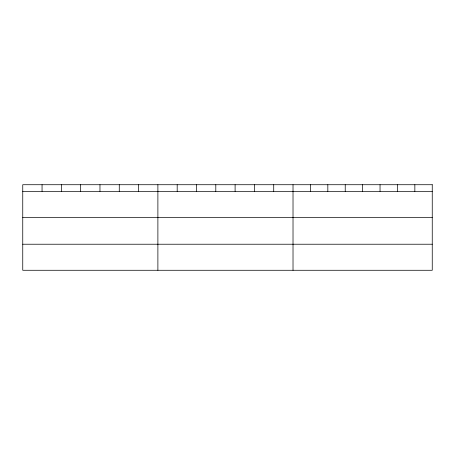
<?xml version="1.0" encoding="UTF-8"?>
<svg xmlns="http://www.w3.org/2000/svg" width="455" height="455" viewBox="0 0 455 455"><rect width="100%" height="100%" fill="white"/><g stroke="black" fill="none" stroke-linecap="round" stroke-linejoin="round"><path stroke-width="0.68" d="M22.75 191.339L432.25 191.339M22.75 217.388L432.25 217.388M22.75 244.227L432.25 244.227M414.846 184.724L414.846 191.339M397.442 184.724L397.442 191.339M380.039 184.724L380.039 191.339M362.635 184.724L362.635 191.339M345.231 184.724L345.231 191.339M327.827 184.724L327.827 191.339M310.424 184.724L310.424 191.339M293.02 184.724L293.02 270.276M273.717 184.724L273.717 191.339M254.408 184.724L254.408 191.339M235.104 184.724L235.104 191.339M215.801 184.724L215.801 191.339M196.497 184.724L196.497 191.339M177.188 184.724L177.188 191.339M157.885 184.724L157.885 270.276M138.582 184.724L138.582 191.339M119.273 184.724L119.273 191.339M99.969 184.724L99.969 191.339M80.666 184.724L80.666 191.339M61.362 184.724L61.362 191.339M42.053 184.724L42.053 191.339M432.25 184.724L22.75 184.724L22.75 270.276L432.25 270.276L432.25 184.724"/></g></svg>
